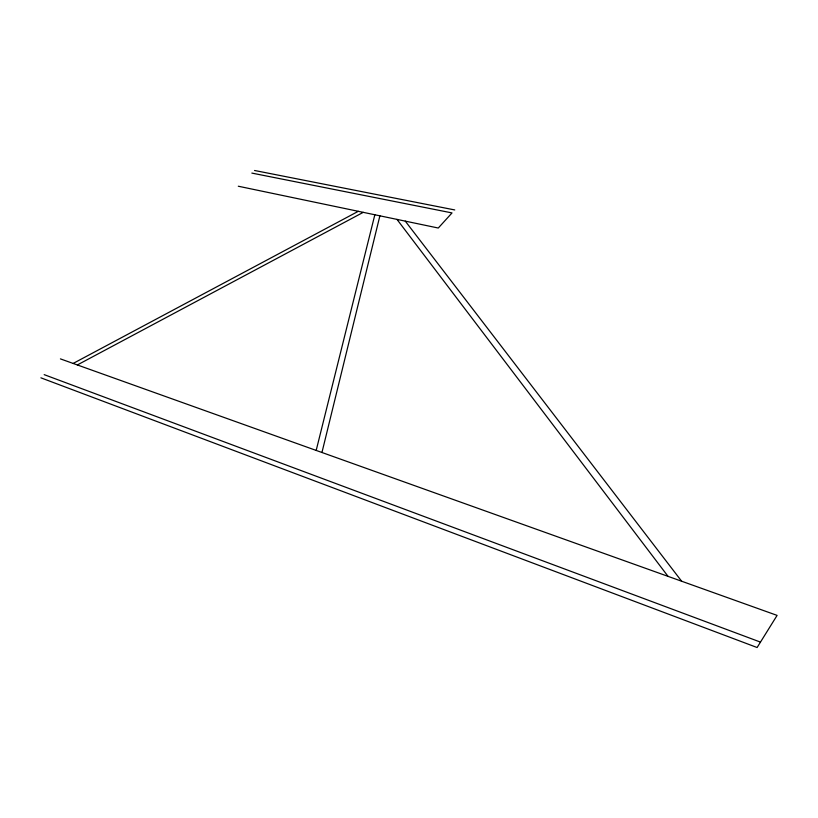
<?xml version="1.0" encoding="UTF-8"?>
<svg xmlns="http://www.w3.org/2000/svg" width="818" height="818" viewBox="0 0 818 818"><rect width="100%" height="100%" fill="white"/><g stroke="black" fill="none" stroke-linecap="round" stroke-linejoin="round"><path stroke-width="1.23" d="M321.955 452.487L379.889 215.819M316.188 450.421L374.838 214.766M73.15 363.437L358.304 211.31M77.352 364.951L363.253 212.343M254.531 170.481L454.747 209.94M251.852 173.089L452.017 212.925L438.284 228.028L238.304 186.228M60.42 358.887L777.1 615.392L757.11 647.519L40.9 377.824M44.172 374.644L760.474 642.11M405.278 221.136L681.639 581.22M396.986 219.398L668.05 576.363"/></g></svg>
